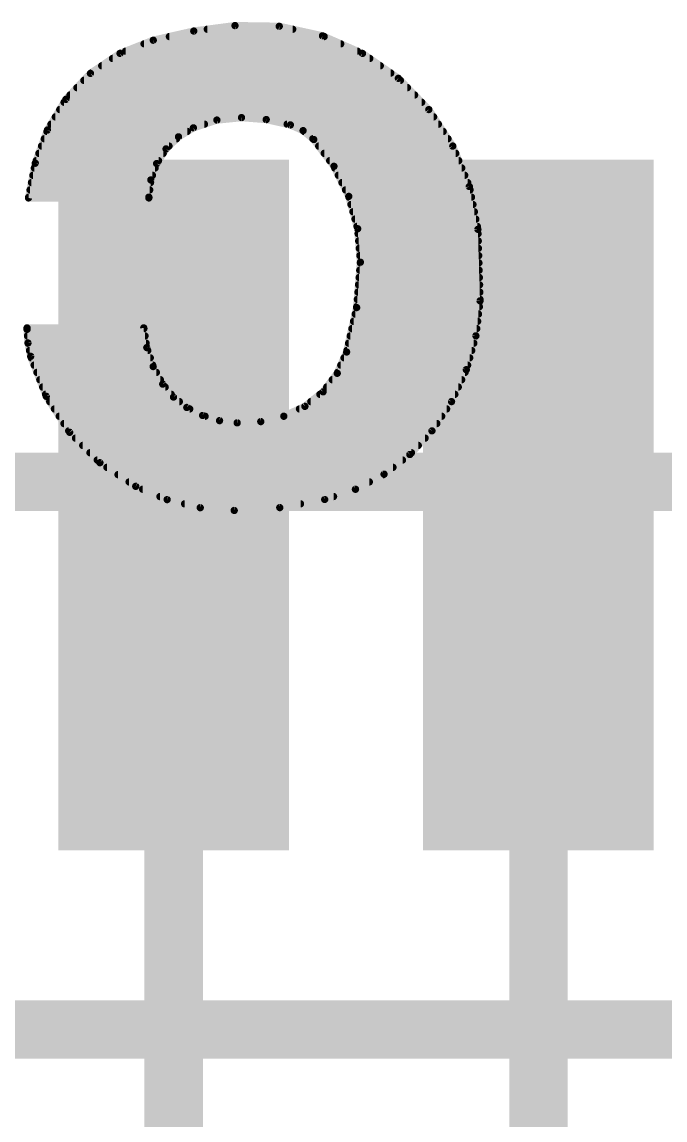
# Model space of a CAD drawing. Extents: x -98 to 45, y 0 to 29.
# Drawn here: x 21.697 to 23.936, y 14.29 to 18.11 of the extents above; entities that cross this region are included whole.
import ezdxf

# ---------------------------------------------------------------- set-up
doc = ezdxf.new("R2010")
doc.units = 0
for name, color, linetype in [('1', 12, 'CONTINUOUS'), ('21', 53, 'CONTINUOUS'), ('22', 53, 'CONTINUOUS'), ('29', 253, 'CONTINUOUS'), ('31', 253, 'CONTINUOUS')]:
    doc.layers.add(name, color=color, linetype=linetype)

# ---------------------------------------------------------------- blocks, each defined once
blk = doc.blocks.new('RECT')
blk.add_solid([(-0.5, -0.5), (0.5, -0.5), (-0.5, 0.5), (0.5, 0.5)])

msp = doc.modelspace()

# ---------------------------------------------------------------- linework, layer by layer
at = {"layer": '1', "const_width": 0.2032}
for points in [[(29.21, 16.51), (15.24, 16.51)], [(22.225, 12.192), (22.225, 16.43)], [(23.495, 10.795), (23.495, 16.43)]]:
    msp.add_lwpolyline(points, dxfattribs=at)
at = {"layer": '1', "const_width": 0.1016}
for points in [[(22.2758, 16.43, 1), (22.1742, 16.43)], [(23.5458, 16.43, 1), (23.4442, 16.43)]]:
    msp.add_lwpolyline(points, format="xyb", dxfattribs=at)
at = {"layer": '21', "const_width": 0.2032}
msp.add_lwpolyline([(20.32, 14.605), (33.02, 14.605)], dxfattribs=at)
at = {"layer": '22', "const_width": 0.0254}
for points in [[(22.4384, 18.0975), (22.295, 18.0786)], [(22.5926, 18.0951), (22.4384, 18.0975)], [(22.7432, 18.0619), (22.5926, 18.0951)], [(22.295, 18.0786), (22.1539, 18.0467)], [(22.2101, 18.0594), (22.7489, 18.0594)], [(22.3421, 18.0848), (22.6394, 18.0848)], [(22.8823, 18.0008), (22.7432, 18.0619)], [(22.1539, 18.0467), (22.0382, 18.0009)], [(22.1218, 18.034), (22.8067, 18.034)], [(22.0382, 18.0009), (21.9352, 17.9313)], [(22.012, 17.9832), (22.9077, 17.9832)], [(22.0576, 18.0086), (22.8645, 18.0086)], [(23.0072, 17.9142), (22.8823, 18.0008)], [(21.9745, 17.9578), (22.9443, 17.9578)], [(21.9352, 17.9313), (21.8496, 17.841)], [(21.9122, 17.907), (23.0143, 17.907)], [(21.9369, 17.9324), (22.981, 17.9324)], [(23.1133, 17.8054), (23.0072, 17.9142)], [(21.8881, 17.8816), (23.039, 17.8816)], [(21.8496, 17.841), (21.7856, 17.7343)], [(21.8435, 17.8308), (23.0886, 17.8308)], [(21.8641, 17.8562), (23.0638, 17.8562)], [(21.8283, 17.8054), (23.1134, 17.8054)], [(23.1967, 17.6784), (23.1133, 17.8054)], [(21.7978, 17.7546), (22.3321, 17.7546)], [(21.813, 17.78), (23.13, 17.78)], [(22.2936, 17.7419), (22.3754, 17.7689)], [(22.3754, 17.7689), (22.4612, 17.7775)], [(22.4612, 17.7775), (22.5472, 17.7707)], [(22.5472, 17.7707), (22.6314, 17.7521)], [(22.6201, 17.7546), (23.1467, 17.7546)], [(22.6314, 17.7521), (22.6755, 17.7323)], [(21.7856, 17.7343), (21.7431, 17.6188)], [(21.7837, 17.7292), (22.2725, 17.7292)], [(22.2418, 17.7107), (22.2936, 17.7419)], [(22.6755, 17.7323), (22.7127, 17.7013)], [(22.6792, 17.7292), (23.1634, 17.7292)], [(21.7651, 17.6784), (22.2086, 17.6784)], [(21.7744, 17.7038), (22.2348, 17.7038)], [(22.1985, 17.6685), (22.2418, 17.7107)], [(22.7097, 17.7038), (23.1801, 17.7038)], [(22.7127, 17.7013), (22.783, 17.6081)], [(22.73, 17.6784), (23.1968, 17.6784)], [(23.2544, 17.5378), (23.1967, 17.6784)], [(21.7557, 17.653), (22.1885, 17.653)], [(22.1658, 17.6176), (22.1985, 17.6685)], [(22.7491, 17.653), (23.2072, 17.653)], [(21.7431, 17.6188), (21.7195, 17.4981)], [(21.7399, 17.6022), (22.1603, 17.6022)], [(21.7464, 17.6276), (22.1722, 17.6276)], [(22.1455, 17.5607), (22.1658, 17.6176)], [(22.7683, 17.6276), (23.2176, 17.6276)], [(22.783, 17.6081), (22.8346, 17.5034)], [(22.7859, 17.6022), (23.228, 17.6022)], [(21.7349, 17.5768), (22.1512, 17.5768)], [(22.1386, 17.5006), (22.1455, 17.5607)], [(22.7984, 17.5768), (23.2384, 17.5768)], [(21.725, 17.526), (22.1415, 17.526)], [(21.7299, 17.5514), (22.1444, 17.5514)], [(22.8109, 17.5514), (23.2488, 17.5514)], [(22.8234, 17.526), (23.2568, 17.526)], [(23.2842, 17.3888), (23.2544, 17.5378)], [(21.7195, 17.4981), (22.1386, 17.4981)], [(21.72, 17.5006), (22.1386, 17.5006)], [(22.1386, 17.4981), (22.1386, 17.5006)], [(22.8346, 17.5034), (22.8657, 17.3909)], [(22.8354, 17.5006), (23.2619, 17.5006)], [(22.8424, 17.4752), (23.2669, 17.4752)], [(22.8494, 17.4498), (23.272, 17.4498)], [(22.8564, 17.4244), (23.2771, 17.4244)], [(22.8634, 17.399), (23.2822, 17.399)], [(22.8657, 17.3909), (22.8752, 17.2745)], [(22.8671, 17.3736), (23.2847, 17.3736)], [(23.2918, 17.1399), (23.2842, 17.3888)], [(22.8692, 17.3482), (23.2854, 17.3482)], [(22.8712, 17.3228), (23.2862, 17.3228)], [(22.8733, 17.2974), (23.287, 17.2974)], [(22.8752, 17.2745), (22.8621, 17.1166)], [(22.875, 17.272), (23.2878, 17.272)], [(22.8708, 17.2212), (23.2893, 17.2212)], [(22.8729, 17.2466), (23.2885, 17.2466)], [(22.8687, 17.1958), (23.2901, 17.1958)], [(22.8645, 17.145), (23.2916, 17.145)], [(22.8666, 17.1704), (23.2909, 17.1704)], [(23.2773, 17.0183), (23.2918, 17.1399)], [(22.8621, 17.1166), (22.827, 16.9621)], [(22.8623, 17.1196), (23.2894, 17.1196)], [(22.8512, 17.0688), (23.2833, 17.0688)], [(22.857, 17.0942), (23.2863, 17.0942)], [(22.1209, 17.0459), (21.7145, 17.0459)], [(21.7145, 17.0459), (21.7145, 17.0409)], [(21.7145, 17.0434), (22.1213, 17.0434)], [(21.7145, 17.0409), (21.7177, 16.9935)], [(22.1315, 16.9772), (22.1209, 17.0459)], [(22.8455, 17.0434), (23.2803, 17.0434)], [(21.716, 17.018), (22.1252, 17.018)], [(21.7177, 16.9935), (21.7272, 16.9469)], [(21.7179, 16.9926), (22.1291, 16.9926)], [(22.8339, 16.9926), (23.27, 16.9926)], [(22.8397, 17.018), (23.2772, 17.018)], [(23.2439, 16.9006), (23.2773, 17.0183)], [(21.7231, 16.9672), (22.1348, 16.9672)], [(22.1537, 16.9114), (22.1315, 16.9772)], [(22.827, 16.9621), (22.7944, 16.8879)], [(22.8282, 16.9672), (23.2628, 16.9672)], [(21.7272, 16.9469), (21.7814, 16.8078)], [(21.7292, 16.9418), (22.1434, 16.9418)], [(21.7391, 16.9164), (22.152, 16.9164)], [(22.1869, 16.8504), (22.1537, 16.9114)], [(22.8069, 16.9164), (23.2484, 16.9164)], [(22.8181, 16.9418), (23.2556, 16.9418)], [(21.749, 16.891), (22.1648, 16.891)], [(22.7944, 16.8879), (22.7451, 16.8236)], [(22.7958, 16.891), (23.2394, 16.891)], [(23.1924, 16.7895), (23.2439, 16.9006)], [(21.7589, 16.8656), (22.1786, 16.8656)], [(21.7688, 16.8402), (22.1954, 16.8402)], [(22.2244, 16.8052), (22.1869, 16.8504)], [(22.7579, 16.8402), (23.2159, 16.8402)], [(22.7773, 16.8656), (23.2277, 16.8656)], [(21.7787, 16.8148), (22.2164, 16.8148)], [(21.7814, 16.8078), (21.8629, 16.6827)], [(22.2707, 16.7691), (22.2244, 16.8052)], [(22.7451, 16.8236), (22.6819, 16.7729)], [(22.7342, 16.8148), (23.2041, 16.8148)], [(21.7934, 16.7894), (22.2447, 16.7894)], [(21.8099, 16.764), (22.2808, 16.764)], [(22.3257, 16.7412), (22.2707, 16.7691)], [(22.6819, 16.7729), (22.6085, 16.7386)], [(22.663, 16.764), (23.1753, 16.764)], [(22.7025, 16.7894), (23.1924, 16.7894)], [(23.1242, 16.6878), (23.1924, 16.7895)], [(21.8265, 16.7386), (22.3344, 16.7386)], [(22.3848, 16.7233), (22.3257, 16.7412)], [(22.446, 16.7157), (22.3848, 16.7233)], [(22.5283, 16.72), (22.446, 16.7157)], [(22.6085, 16.7386), (22.5283, 16.72)], [(22.6085, 16.7386), (23.1583, 16.7386)], [(21.843, 16.7132), (23.1412, 16.7132)], [(21.8596, 16.6878), (23.1242, 16.6878)], [(21.8629, 16.6827), (21.9682, 16.5769)], [(23.0471, 16.6055), (23.1242, 16.6878)], [(21.8831, 16.6624), (23.1004, 16.6624)], [(21.9084, 16.637), (23.0766, 16.637)], [(21.9336, 16.6116), (23.0528, 16.6116)], [(22.9575, 16.5371), (23.0471, 16.6055)], [(21.9589, 16.5862), (23.0218, 16.5862)], [(21.9682, 16.5769), (22.0929, 16.4948)], [(21.9926, 16.5608), (22.9886, 16.5608)], [(22.0312, 16.5354), (22.9543, 16.5354)], [(22.8578, 16.4844), (22.9575, 16.5371)], [(22.0698, 16.51), (22.9062, 16.51)], [(22.0929, 16.4948), (22.2022, 16.4487)], [(22.1171, 16.4846), (22.8581, 16.4846)], [(22.1772, 16.4592), (22.7816, 16.4592)], [(22.7508, 16.449), (22.8578, 16.4844)], [(22.2022, 16.4487), (22.3175, 16.4204)], [(22.2629, 16.4338), (22.6666, 16.4338)], [(22.3175, 16.4204), (22.4358, 16.4109)], [(22.4358, 16.4109), (22.5944, 16.4208)], [(22.5944, 16.4208), (22.7508, 16.449)]]:
    msp.add_lwpolyline(points, dxfattribs=at)
at = {"layer": '22', "const_width": 0.0127}
for points in [[(22.4385, 18.1038, 1), (22.4383, 18.0912)], [(22.4392, 18.0912, 1), (22.4376, 18.1038)], [(22.594, 18.1013, 1), (22.5912, 18.0889)], [(22.5925, 18.0888, 1), (22.5927, 18.1015)], [(22.2101, 18.0658, 1), (22.2101, 18.053)], [(22.2942, 18.0849, 1), (22.2958, 18.0723)], [(22.2964, 18.0724, 1), (22.2936, 18.0848)], [(22.3421, 18.0912, 1), (22.3421, 18.0785)], [(22.6394, 18.0785, 1), (22.6394, 18.0912)], [(22.7458, 18.0677, 1), (22.7406, 18.0561)], [(22.7418, 18.0557, 1), (22.7446, 18.0681)], [(22.7489, 18.053, 1), (22.7489, 18.0658)], [(22.1218, 18.0404, 1), (22.1218, 18.0277)], [(22.1525, 18.0529, 1), (22.1553, 18.0405)], [(22.1562, 18.0408, 1), (22.1516, 18.0526)], [(22.8067, 18.0277, 1), (22.8067, 18.0404)], [(22.012, 17.9896, 1), (22.012, 17.9768)], [(22.0359, 18.0068, 1), (22.0406, 17.995)], [(22.0418, 17.9957, 1), (22.0347, 18.0062)], [(22.0576, 18.015, 1), (22.0576, 18.0023)], [(22.8645, 18.0023, 1), (22.8645, 18.015)], [(22.8859, 18.006, 1), (22.8787, 17.9955)], [(22.8798, 17.9949, 1), (22.8849, 18.0066)], [(22.9077, 17.9768, 1), (22.9077, 17.9896)], [(21.9745, 17.9642, 1), (21.9745, 17.9515)], [(22.9443, 17.9515, 1), (22.9443, 17.9642)], [(21.9122, 17.9134, 1), (21.9122, 17.9006)], [(21.9316, 17.9365, 1), (21.9387, 17.926)], [(21.9369, 17.9388, 1), (21.9369, 17.9261)], [(21.9398, 17.9269, 1), (21.9306, 17.9356)], [(22.981, 17.9261, 1), (22.981, 17.9388)], [(23.0118, 17.9186, 1), (23.0027, 17.9098)], [(23.0036, 17.909, 1), (23.0108, 17.9194)], [(23.0143, 17.9006, 1), (23.0143, 17.9134)], [(21.8881, 17.888, 1), (21.8881, 17.8753)], [(23.039, 17.8753, 1), (23.039, 17.888)], [(21.8435, 17.8372, 1), (21.8435, 17.8244)], [(21.845, 17.8453, 1), (21.8542, 17.8366)], [(21.8551, 17.8377, 1), (21.8442, 17.8442)], [(21.8641, 17.8626, 1), (21.8641, 17.8498)], [(23.0638, 17.8498, 1), (23.0638, 17.8626)], [(23.0886, 17.8244, 1), (23.0886, 17.8372)], [(21.8283, 17.8118, 1), (21.8283, 17.7991)], [(23.1186, 17.8089, 1), (23.108, 17.8019)], [(23.1088, 17.801, 1), (23.1179, 17.8099)], [(23.1134, 17.7991, 1), (23.1134, 17.8118)], [(21.7978, 17.761, 1), (21.7978, 17.7482)], [(21.813, 17.7864, 1), (21.813, 17.7736)], [(22.3321, 17.7482, 1), (22.3321, 17.761)], [(22.3748, 17.7752, 1), (22.3761, 17.7626)], [(22.3774, 17.7629, 1), (22.3734, 17.775)], [(22.4617, 17.7838, 1), (22.4607, 17.7712)], [(22.4618, 17.7712, 1), (22.4606, 17.7838)], [(22.5485, 17.7769, 1), (22.5458, 17.7645)], [(22.5467, 17.7643, 1), (22.5477, 17.777)], [(22.6201, 17.761, 1), (22.6201, 17.7482)], [(22.634, 17.7579, 1), (22.6288, 17.7463)], [(22.63, 17.7459, 1), (22.6328, 17.7583)], [(23.13, 17.7736, 1), (23.13, 17.7864)], [(23.1467, 17.7482, 1), (23.1467, 17.761)], [(21.7837, 17.7356, 1), (21.7837, 17.7229)], [(21.7802, 17.7376, 1), (21.791, 17.731)], [(21.7916, 17.7321, 1), (21.7796, 17.7365)], [(22.2725, 17.7229, 1), (22.2725, 17.7356)], [(22.2916, 17.7479, 1), (22.2956, 17.7359)], [(22.2969, 17.7365, 1), (22.2903, 17.7473)], [(22.6796, 17.7371, 1), (22.6715, 17.7274)], [(22.6729, 17.7265, 1), (22.6781, 17.7381)], [(22.6792, 17.7356, 1), (22.6792, 17.7229)], [(23.1634, 17.7229, 1), (23.1634, 17.7356)], [(21.7651, 17.6848, 1), (21.7651, 17.672)], [(21.7744, 17.7102, 1), (21.7744, 17.6974)], [(22.2086, 17.672, 1), (22.2086, 17.6848)], [(22.2348, 17.6974, 1), (22.2348, 17.7102)], [(22.2385, 17.7161, 1), (22.2451, 17.7052)], [(22.2462, 17.7061, 1), (22.2374, 17.7152)], [(22.7097, 17.7102, 1), (22.7097, 17.6974)], [(22.7178, 17.7051, 1), (22.7076, 17.6975)], [(22.7086, 17.6964, 1), (22.7168, 17.7062)], [(22.73, 17.6848, 1), (22.73, 17.672)], [(23.1801, 17.6974, 1), (23.1801, 17.7102)], [(23.2026, 17.6808, 1), (23.1909, 17.676)], [(23.1914, 17.6749, 1), (23.2021, 17.6819)], [(23.1968, 17.672, 1), (23.1968, 17.6848)], [(21.7557, 17.6594, 1), (21.7557, 17.6467)], [(22.1885, 17.6467, 1), (22.1885, 17.6594)], [(22.194, 17.6731, 1), (22.2029, 17.664)], [(22.2038, 17.6651, 1), (22.1931, 17.6719)], [(22.7491, 17.6594, 1), (22.7491, 17.6467)], [(23.2072, 17.6467, 1), (23.2072, 17.6594)], [(21.7399, 17.6086, 1), (21.7399, 17.5958)], [(21.7494, 17.6176, 1), (21.7369, 17.6201)], [(21.7372, 17.621, 1), (21.7491, 17.6166)], [(21.7464, 17.634, 1), (21.7464, 17.6212)], [(22.1604, 17.6211, 1), (22.1711, 17.6142)], [(22.1718, 17.6155, 1), (22.1598, 17.6198)], [(22.1603, 17.5958, 1), (22.1603, 17.6086)], [(22.1722, 17.6212, 1), (22.1722, 17.634)], [(22.7683, 17.634, 1), (22.7683, 17.6212)], [(22.7887, 17.6109, 1), (22.7773, 17.6053)], [(22.7779, 17.6043, 1), (22.7881, 17.6119)], [(22.7859, 17.6086, 1), (22.7859, 17.5958)], [(23.2176, 17.6212, 1), (23.2176, 17.634)], [(23.228, 17.5958, 1), (23.228, 17.6086)], [(21.7349, 17.5832, 1), (21.7349, 17.5705)], [(22.1518, 17.56, 1), (22.1392, 17.5614)], [(22.1512, 17.5705, 1), (22.1512, 17.5832)], [(22.7984, 17.5832, 1), (22.7984, 17.5705)], [(23.2384, 17.5705, 1), (23.2384, 17.5832)], [(21.725, 17.5324, 1), (21.725, 17.5196)], [(21.7299, 17.5578, 1), (21.7299, 17.545)], [(22.1395, 17.5628, 1), (22.1515, 17.5585)], [(22.1415, 17.5196, 1), (22.1415, 17.5324)], [(22.1444, 17.545, 1), (22.1444, 17.5578)], [(22.8109, 17.5578, 1), (22.8109, 17.545)], [(22.8234, 17.5324, 1), (22.8234, 17.5196)], [(23.2606, 17.5391, 1), (23.2482, 17.5366)], [(23.2485, 17.5354, 1), (23.2603, 17.5402)], [(23.2488, 17.545, 1), (23.2488, 17.5578)], [(23.2568, 17.5196, 1), (23.2568, 17.5324)], [(21.7195, 17.5045, 1), (21.7195, 17.4917)], [(21.7133, 17.4993, 1), (21.7257, 17.4969)], [(21.72, 17.507, 1), (21.72, 17.4943)], [(22.145, 17.5006, 1), (22.1322, 17.5006)], [(22.1322, 17.4981, 1), (22.145, 17.4981)], [(22.1323, 17.5013, 1), (22.1449, 17.4999)], [(22.1386, 17.4943, 1), (22.1386, 17.507)], [(22.1386, 17.4917, 1), (22.1386, 17.5045)], [(22.8407, 17.5051, 1), (22.8285, 17.5017)], [(22.8289, 17.5006, 1), (22.8403, 17.5062)], [(22.8354, 17.507, 1), (22.8354, 17.4943)], [(23.2619, 17.4943, 1), (23.2619, 17.507)], [(22.8424, 17.4816, 1), (22.8424, 17.4688)], [(22.8494, 17.4562, 1), (22.8494, 17.4434)], [(23.2669, 17.4688, 1), (23.2669, 17.4816)], [(23.272, 17.4434, 1), (23.272, 17.4562)], [(22.8564, 17.4308, 1), (22.8564, 17.4181)], [(23.2771, 17.4181, 1), (23.2771, 17.4308)], [(22.8634, 17.4054, 1), (22.8634, 17.3926)], [(22.872, 17.3914, 1), (22.8594, 17.3903)], [(22.8596, 17.3892, 1), (22.8718, 17.3925)], [(22.8671, 17.38, 1), (22.8671, 17.3672)], [(23.2905, 17.389, 1), (23.2779, 17.3886)], [(23.278, 17.3876, 1), (23.2904, 17.39)], [(23.2822, 17.3926, 1), (23.2822, 17.4054)], [(23.2847, 17.3672, 1), (23.2847, 17.38)], [(22.8692, 17.3546, 1), (22.8692, 17.3419)], [(23.2854, 17.3419, 1), (23.2854, 17.3546)], [(22.8712, 17.3292, 1), (22.8712, 17.3164)], [(22.8733, 17.3038, 1), (22.8733, 17.291)], [(23.2862, 17.3164, 1), (23.2862, 17.3292)], [(23.287, 17.291, 1), (23.287, 17.3038)], [(22.875, 17.2784, 1), (22.875, 17.2657)], [(22.8815, 17.274, 1), (22.8689, 17.275)], [(22.8689, 17.274, 1), (22.8815, 17.275)], [(23.2878, 17.2657, 1), (23.2878, 17.2784)], [(22.8708, 17.2276, 1), (22.8708, 17.2148)], [(22.8729, 17.253, 1), (22.8729, 17.2402)], [(23.2885, 17.2402, 1), (23.2885, 17.253)], [(23.2893, 17.2148, 1), (23.2893, 17.2276)], [(22.8687, 17.2022, 1), (22.8687, 17.1895)], [(23.2901, 17.1895, 1), (23.2901, 17.2022)], [(22.8645, 17.1514, 1), (22.8645, 17.1386)], [(22.8666, 17.1768, 1), (22.8666, 17.164)], [(23.2981, 17.1391, 1), (23.2855, 17.1407)], [(23.2909, 17.164, 1), (23.2909, 17.1768)], [(23.2916, 17.1386, 1), (23.2916, 17.1514)], [(22.8558, 17.1171, 1), (22.8684, 17.1161)], [(22.8683, 17.1152, 1), (22.8559, 17.118)], [(22.8623, 17.126, 1), (22.8623, 17.1133)], [(23.2855, 17.1397, 1), (23.2981, 17.1401)], [(23.2894, 17.1133, 1), (23.2894, 17.126)], [(22.8512, 17.0752, 1), (22.8512, 17.0624)], [(22.857, 17.1006, 1), (22.857, 17.0878)], [(23.2833, 17.0624, 1), (23.2833, 17.0752)], [(23.2863, 17.0878, 1), (23.2863, 17.1006)], [(21.7145, 17.0523, 1), (21.7145, 17.0395)], [(21.7209, 17.0459, 1), (21.7081, 17.0459)], [(21.7145, 17.0498, 1), (21.7145, 17.0371)], [(21.7208, 17.0413, 1), (21.7082, 17.0405)], [(21.7081, 17.0409, 1), (21.7209, 17.0409)], [(22.1272, 17.0469, 1), (22.1146, 17.0449)], [(22.1209, 17.0395, 1), (22.1209, 17.0523)], [(22.1213, 17.0371, 1), (22.1213, 17.0498)], [(22.8455, 17.0498, 1), (22.8455, 17.0371)], [(23.2803, 17.0371, 1), (23.2803, 17.0498)], [(21.716, 17.0244, 1), (21.716, 17.0116)], [(21.7239, 16.9947, 1), (21.7115, 16.9922)], [(21.7114, 16.993, 1), (21.724, 16.9939)], [(21.7179, 16.999, 1), (21.7179, 16.9862)], [(22.1252, 17.0116, 1), (22.1252, 17.0244)], [(22.1291, 16.9862, 1), (22.1291, 16.999)], [(22.8339, 16.999, 1), (22.8339, 16.9862)], [(22.8397, 17.0244, 1), (22.8397, 17.0116)], [(23.27, 16.9862, 1), (23.27, 16.999)], [(23.271, 17.0191, 1), (23.2836, 17.0176)], [(23.2834, 17.0166, 1), (23.2712, 17.0201)], [(23.2772, 17.0116, 1), (23.2772, 17.0244)], [(21.7231, 16.9736, 1), (21.7231, 16.9609)], [(22.1375, 16.9793, 1), (22.1254, 16.9752)], [(22.1252, 16.9763, 1), (22.1377, 16.9782)], [(22.1348, 16.9609, 1), (22.1348, 16.9736)], [(22.8208, 16.9635, 1), (22.8332, 16.9607)], [(22.8328, 16.9595, 1), (22.8212, 16.9647)], [(22.8282, 16.9736, 1), (22.8282, 16.9609)], [(23.2628, 16.9609, 1), (23.2628, 16.9736)], [(21.7331, 16.9492, 1), (21.7213, 16.9446)], [(21.721, 16.9456, 1), (21.7334, 16.9482)], [(21.7292, 16.9482, 1), (21.7292, 16.9354)], [(21.7391, 16.9228, 1), (21.7391, 16.91)], [(22.1434, 16.9354, 1), (22.1434, 16.9482)], [(22.1593, 16.9144, 1), (22.1481, 16.9084)], [(22.152, 16.91, 1), (22.152, 16.9228)], [(22.8069, 16.9228, 1), (22.8069, 16.91)], [(22.8181, 16.9482, 1), (22.8181, 16.9354)], [(23.2484, 16.91, 1), (23.2484, 16.9228)], [(23.2556, 16.9354, 1), (23.2556, 16.9482)], [(21.749, 16.8974, 1), (21.749, 16.8847)], [(22.1477, 16.9094, 1), (22.1597, 16.9134)], [(22.1648, 16.8847, 1), (22.1648, 16.8974)], [(22.7886, 16.8905, 1), (22.8002, 16.8854)], [(22.7995, 16.884, 1), (22.7894, 16.8918)], [(22.7958, 16.8974, 1), (22.7958, 16.8847)], [(23.2378, 16.9023, 1), (23.25, 16.8988)], [(23.2496, 16.8979, 1), (23.2381, 16.9032)], [(23.2394, 16.8847, 1), (23.2394, 16.8974)], [(21.7589, 16.872, 1), (21.7589, 16.8592)], [(21.7688, 16.8466, 1), (21.7688, 16.8338)], [(22.1786, 16.8592, 1), (22.1786, 16.872)], [(22.1918, 16.8545, 1), (22.182, 16.8463)], [(22.1813, 16.8474, 1), (22.1925, 16.8534)], [(22.1954, 16.8338, 1), (22.1954, 16.8466)], [(22.7579, 16.8466, 1), (22.7579, 16.8338)], [(22.7773, 16.872, 1), (22.7773, 16.8592)], [(23.2159, 16.8338, 1), (23.2159, 16.8466)], [(23.2277, 16.8592, 1), (23.2277, 16.872)], [(21.7787, 16.8212, 1), (21.7787, 16.8085)], [(21.7867, 16.8113, 1), (21.7761, 16.8043)], [(21.7755, 16.8055, 1), (21.7873, 16.8101)], [(22.2164, 16.8085, 1), (22.2164, 16.8212)], [(22.2283, 16.8102, 1), (22.2205, 16.8002)], [(22.2195, 16.8012, 1), (22.2293, 16.8093)], [(22.7342, 16.8212, 1), (22.7342, 16.8085)], [(22.7401, 16.8275, 1), (22.7502, 16.8197)], [(22.7491, 16.8186, 1), (22.7411, 16.8285)], [(23.2041, 16.8085, 1), (23.2041, 16.8212)], [(21.7934, 16.7958, 1), (21.7934, 16.783)], [(21.8099, 16.7704, 1), (21.8099, 16.7576)], [(22.2447, 16.783, 1), (22.2447, 16.7958)], [(22.2736, 16.7748, 1), (22.2678, 16.7634)], [(22.2668, 16.7641, 1), (22.2746, 16.7741)], [(22.2808, 16.7576, 1), (22.2808, 16.7704)], [(22.663, 16.7704, 1), (22.663, 16.7576)], [(22.678, 16.7778, 1), (22.6859, 16.7679)], [(22.6846, 16.7671, 1), (22.6793, 16.7786)], [(22.7025, 16.7958, 1), (22.7025, 16.783)], [(23.1753, 16.7576, 1), (23.1753, 16.7704)], [(23.1867, 16.7921, 1), (23.1982, 16.7868)], [(23.1977, 16.7859, 1), (23.1871, 16.793)], [(23.1924, 16.783, 1), (23.1924, 16.7958)], [(21.8265, 16.745, 1), (21.8265, 16.7323)], [(22.3276, 16.7473, 1), (22.3239, 16.7352)], [(22.3229, 16.7356, 1), (22.3286, 16.7469)], [(22.3344, 16.7323, 1), (22.3344, 16.745)], [(22.3855, 16.7296, 1), (22.384, 16.717)], [(22.3829, 16.7172, 1), (22.3866, 16.7293)], [(22.5268, 16.7261, 1), (22.5297, 16.7138)], [(22.5286, 16.7136, 1), (22.5279, 16.7263)], [(22.6085, 16.745, 1), (22.6085, 16.7323)], [(22.6058, 16.7444, 1), (22.6112, 16.7328)], [(22.6099, 16.7324, 1), (22.6071, 16.7448)], [(23.1583, 16.7323, 1), (23.1583, 16.745)], [(21.843, 16.7196, 1), (21.843, 16.7068)], [(21.8596, 16.6942, 1), (21.8596, 16.6814)], [(21.8674, 16.6872, 1), (21.8584, 16.6782)], [(22.4457, 16.722, 1), (22.4463, 16.7094)], [(22.4452, 16.7094, 1), (22.4468, 16.722)], [(23.1189, 16.6913, 1), (23.1295, 16.6843)], [(23.1288, 16.6835, 1), (23.1196, 16.6921)], [(23.1242, 16.6814, 1), (23.1242, 16.6942)], [(23.1412, 16.7068, 1), (23.1412, 16.7196)], [(21.8576, 16.6792, 1), (21.8682, 16.6862)], [(21.8831, 16.6688, 1), (21.8831, 16.6561)], [(23.1004, 16.6561, 1), (23.1004, 16.6688)], [(21.9084, 16.6434, 1), (21.9084, 16.6306)], [(21.9336, 16.618, 1), (21.9336, 16.6052)], [(23.051, 16.6005, 1), (23.0433, 16.6106)], [(23.0528, 16.6052, 1), (23.0528, 16.618)], [(23.0766, 16.6306, 1), (23.0766, 16.6434)], [(21.9589, 16.5926, 1), (21.9589, 16.5799)], [(21.9717, 16.5822, 1), (21.9647, 16.5716)], [(21.9637, 16.5724, 1), (21.9727, 16.5814)], [(23.0218, 16.5799, 1), (23.0218, 16.5926)], [(23.0425, 16.6098, 1), (23.0518, 16.6012)], [(21.9926, 16.5672, 1), (21.9926, 16.5544)], [(22.0312, 16.5418, 1), (22.0312, 16.529)], [(22.9537, 16.5421, 1), (22.9614, 16.532)], [(22.9543, 16.529, 1), (22.9543, 16.5418)], [(22.9605, 16.5315, 1), (22.9546, 16.5427)], [(22.9886, 16.5544, 1), (22.9886, 16.5672)], [(22.0698, 16.5164, 1), (22.0698, 16.5037)], [(22.0954, 16.5007, 1), (22.0904, 16.4889)], [(22.0894, 16.4895, 1), (22.0964, 16.5001)], [(22.9062, 16.5037, 1), (22.9062, 16.5164)], [(22.1171, 16.491, 1), (22.1171, 16.4782)], [(22.1772, 16.4656, 1), (22.1772, 16.4528)], [(22.7816, 16.4528, 1), (22.7816, 16.4656)], [(22.8549, 16.4901, 1), (22.8608, 16.4788)], [(22.8598, 16.4784, 1), (22.8558, 16.4905)], [(22.8581, 16.4782, 1), (22.8581, 16.491)], [(22.2037, 16.4548, 1), (22.2007, 16.4425)], [(22.1998, 16.4428, 1), (22.2047, 16.4545)], [(22.2629, 16.4402, 1), (22.2629, 16.4275)], [(22.318, 16.4268, 1), (22.317, 16.4141)], [(22.316, 16.4143, 1), (22.319, 16.4266)], [(22.5933, 16.427, 1), (22.5955, 16.4145)], [(22.5948, 16.4144, 1), (22.594, 16.4271)], [(22.6666, 16.4275, 1), (22.6666, 16.4402)], [(22.7488, 16.455, 1), (22.7528, 16.443)], [(22.7519, 16.4428, 1), (22.7497, 16.4552)], [(22.4354, 16.4172, 1), (22.4362, 16.4046)], [(22.4353, 16.4046, 1), (22.4363, 16.4172)]]:
    msp.add_lwpolyline(points, format="xyb", dxfattribs=at)

# ---------------------------------------------------------------- block references
at = {"layer": '1', "xscale": 0.6, "yscale": 2.2}
for p in [(22.225, 16.43), (23.495, 16.43)]:
    msp.add_blockref('RECT', p, dxfattribs=at)
at = {"layer": '22', "xscale": 0.4953, "yscale": 0.4851, "rotation": 180}
msp.add_blockref('RECT', (23.6486, 16.6815), dxfattribs=at)
at = {"layer": '29', "xscale": 0.8032, "yscale": 2.4032}
for p in [(22.225, 16.43), (23.495, 16.43)]:
    msp.add_blockref('RECT', p, dxfattribs=at)
at = {"layer": '31', "xscale": 0.6, "yscale": 2.2}
for p in [(22.225, 16.43), (23.495, 16.43)]:
    msp.add_blockref('RECT', p, dxfattribs=at)

doc.saveas('drawing.dxf')
